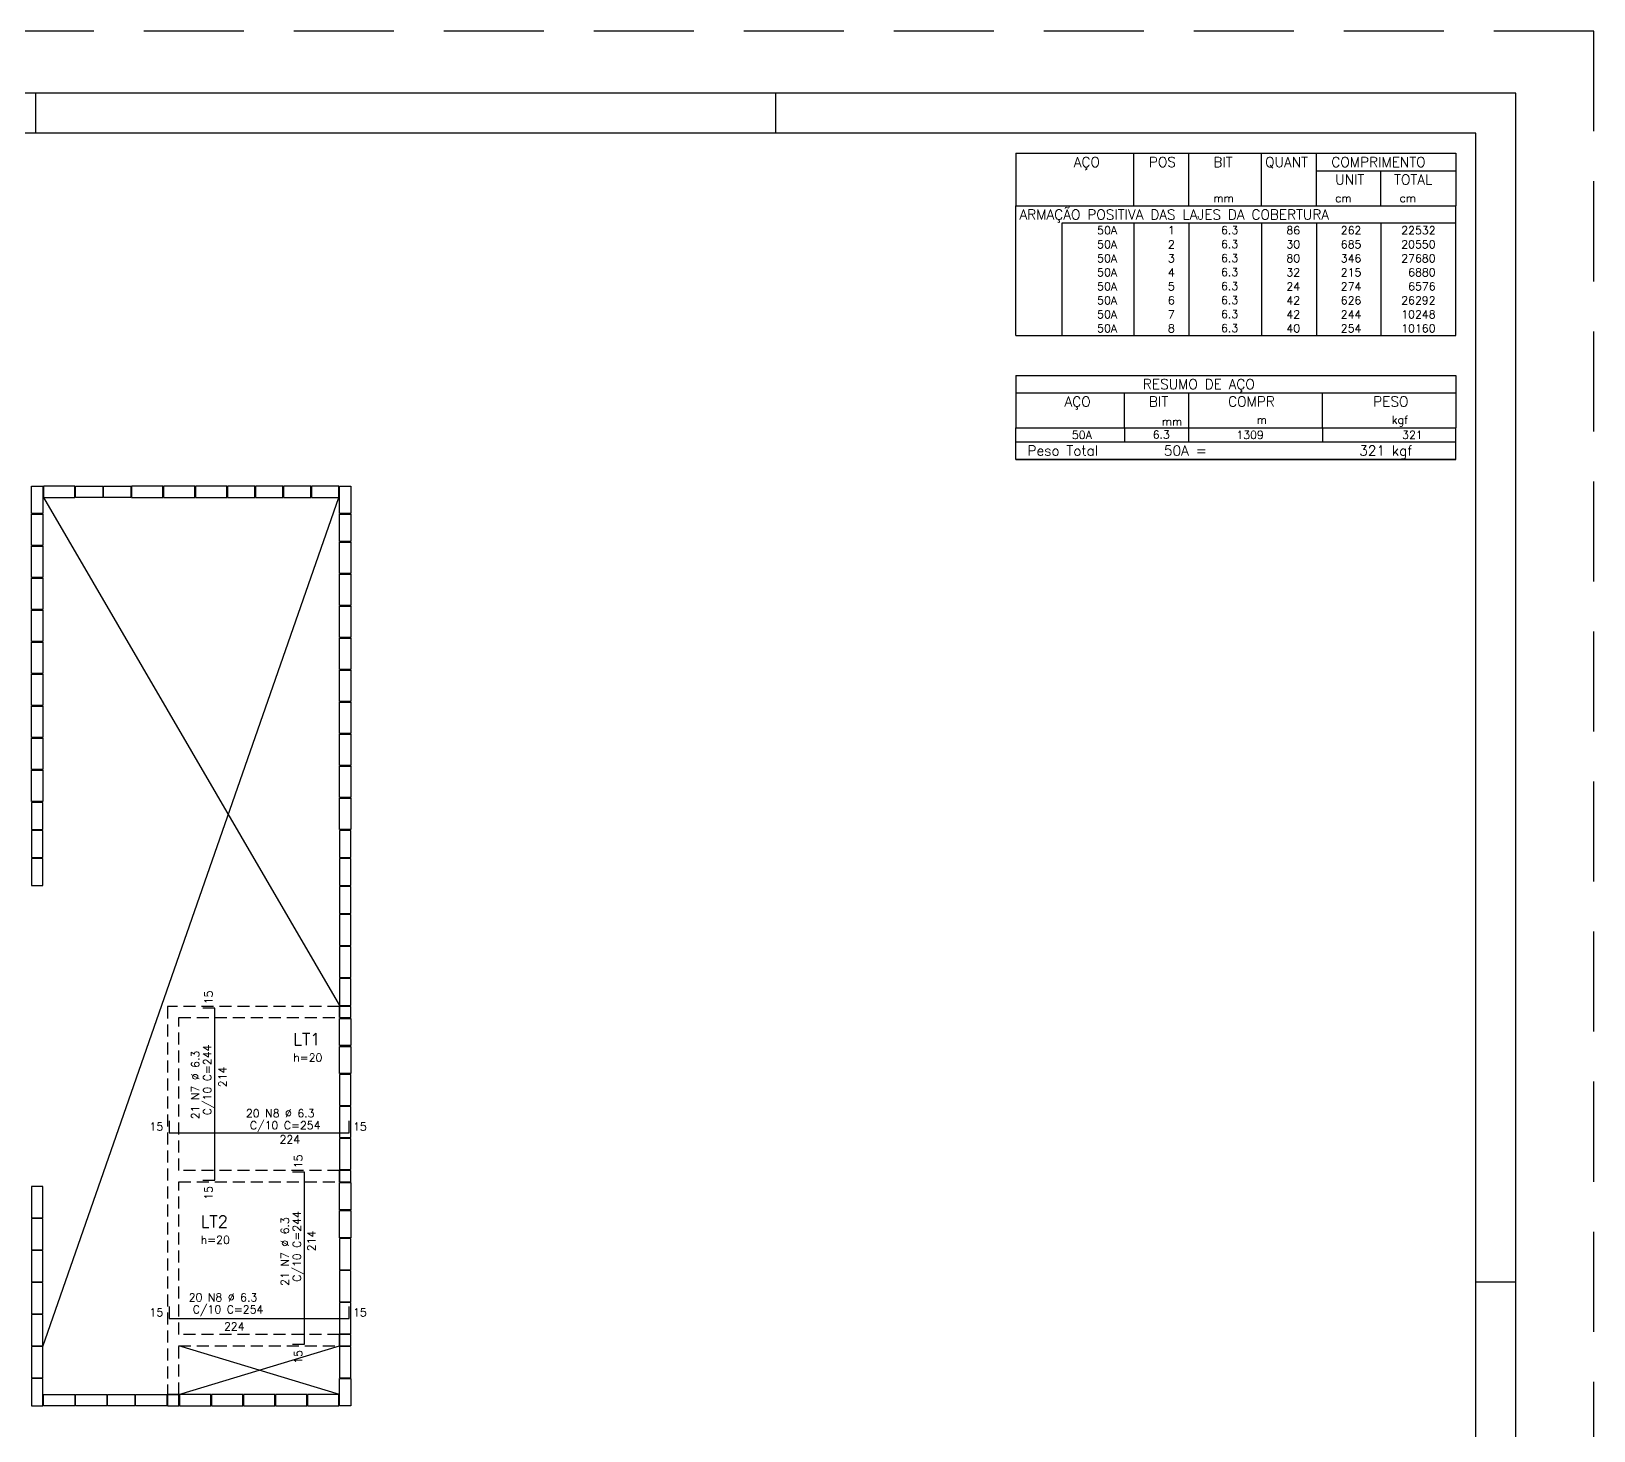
# Model space of a CAD drawing. Extents: x -1.9 to 86, y -1.5 to 60.9.
# Drawn here: x 46.99 to 86.05, y 25.98 to 60.95 of the extents above; entities that cross this region are included whole.
import ezdxf

# ---------------------------------------------------------------- set-up
doc = ezdxf.new("R2010")
doc.units = 0
doc.header["$MEASUREMENT"] = 0
doc.linetypes.add('ESTILO_TQS_0001', pattern=[0.45, 0.3, -0.15])
doc.linetypes.add('HIDDEN', pattern=[0.375, 0.25, -0.125])
doc.layers.get('0').update_dxf_attribs({"linetype": 'CONTINUOUS'})
doc.layers.get('Defpoints').update_dxf_attribs({"linetype": 'CONTINUOUS'})
for name, color, linetype in [('ARQ_FOLHA', 7, 'CONTINUOUS'), ('PENA_01', 1, 'CONTINUOUS'), ('PENA_02', 2, 'CONTINUOUS'), ('PENA_03', 3, 'CONTINUOUS'), ('PENA_05', 5, 'CONTINUOUS')]:
    doc.layers.add(name, color=color, linetype=linetype)
doc.styles.get("Standard").update_dxf_attribs({"font": 'ROMANS.SHX'})

# ---------------------------------------------------------------- blocks, each defined once
blk = doc.blocks.new('FOLHA A1 - 841 X 594')
at = {"layer": 'ARQ_FOLHA', "color": 1}
for p, q in [((-370, 584), (-370, 594)), ((-185, 584), (-185, 594)), ((-10, 297), (0, 297))]:
    blk.add_line(p, q, dxfattribs=at)
for points in [[(-841, 0), (0, 0), (0, 594), (-841, 594)], [(-816, 10), (-10, 10), (-10, 584), (-816, 584)]]:
    blk.add_lwpolyline(points, close=True, dxfattribs=at)
at = {"layer": 'Defpoints', "color": 8, "linetype": 'HIDDEN', "ltscale": 100}
blk.add_lwpolyline([(-860.5, 609.5), (-860.5, -15.5), (19.5, -15.5), (19.5, 609.5)], close=True, dxfattribs=at)
blk = doc.blocks.new('*U24')
blk.add_blockref('FOLHA A1 - 841 X 594', (0, 0))

msp = doc.modelspace()

# ---------------------------------------------------------------- linework, layer by layer
at = {"layer": 'PENA_01', "linetype": 'Continuous'}
for points in [[(47.279, 49.58), (47.279, 48.9), (46.999, 48.9), (46.999, 49.58), (47.279, 49.58)], [(47.299, 49.3), (48.079, 49.3), (48.079, 49.58), (47.299, 49.58), (47.299, 49.3)], [(48.779, 49.3), (48.099, 49.3), (48.099, 49.58), (48.779, 49.58), (48.779, 49.3)], [(49.479, 49.3), (48.799, 49.3), (48.799, 49.58), (49.479, 49.58), (49.479, 49.3)], [(49.499, 49.3), (50.279, 49.3), (50.279, 49.58), (49.499, 49.58), (49.499, 49.3)], [(50.299, 49.3), (51.079, 49.3), (51.079, 49.58), (50.299, 49.58), (50.299, 49.3)], [(51.099, 49.3), (51.879, 49.3), (51.879, 49.58), (51.099, 49.58), (51.099, 49.3)], [(51.899, 49.3), (52.579, 49.3), (52.579, 49.58), (51.899, 49.58), (51.899, 49.3)], [(52.599, 49.3), (53.279, 49.3), (53.279, 49.58), (52.599, 49.58), (52.599, 49.3)], [(53.299, 49.3), (53.979, 49.3), (53.979, 49.58), (53.299, 49.58), (53.299, 49.3)], [(53.999, 49.3), (54.679, 49.3), (54.679, 49.58), (53.999, 49.58), (53.999, 49.3)], [(54.979, 49.58), (54.979, 48.9), (54.699, 48.9), (54.699, 49.58), (54.979, 49.58)], [(46.999, 48.1), (46.999, 48.88), (47.279, 48.88), (47.279, 48.1), (46.999, 48.1)], [(54.979, 48.88), (54.979, 48.2), (54.699, 48.2), (54.699, 48.88), (54.979, 48.88)], [(46.999, 47.3), (46.999, 48.08), (47.279, 48.08), (47.279, 47.3), (46.999, 47.3)], [(54.699, 47.4), (54.699, 48.18), (54.979, 48.18), (54.979, 47.4), (54.699, 47.4)], [(46.999, 46.5), (46.999, 47.28), (47.279, 47.28), (47.279, 46.5), (46.999, 46.5)], [(54.699, 46.6), (54.699, 47.38), (54.979, 47.38), (54.979, 46.6), (54.699, 46.6)], [(54.699, 45.8), (54.699, 46.58), (54.979, 46.58), (54.979, 45.8), (54.699, 45.8)], [(46.999, 45.7), (46.999, 46.48), (47.279, 46.48), (47.279, 45.7), (46.999, 45.7)], [(54.699, 45), (54.699, 45.78), (54.979, 45.78), (54.979, 45), (54.699, 45)], [(46.999, 44.9), (46.999, 45.68), (47.279, 45.68), (47.279, 44.9), (46.999, 44.9)], [(54.699, 44.2), (54.699, 44.98), (54.979, 44.98), (54.979, 44.2), (54.699, 44.2)], [(46.999, 44.1), (46.999, 44.88), (47.279, 44.88), (47.279, 44.1), (46.999, 44.1)], [(54.699, 43.4), (54.699, 44.18), (54.979, 44.18), (54.979, 43.4), (54.699, 43.4)], [(46.999, 43.3), (46.999, 44.08), (47.279, 44.08), (47.279, 43.3), (46.999, 43.3)], [(54.699, 42.6), (54.699, 43.38), (54.979, 43.38), (54.979, 42.6), (54.699, 42.6)], [(46.999, 42.5), (46.999, 43.28), (47.279, 43.28), (47.279, 42.5), (46.999, 42.5)], [(54.699, 41.8), (54.699, 42.58), (54.979, 42.58), (54.979, 41.8), (54.699, 41.8)], [(46.999, 41.7), (46.999, 42.48), (47.279, 42.48), (47.279, 41.7), (46.999, 41.7)], [(47.279, 41), (47.279, 41.68), (46.999, 41.68), (46.999, 41), (47.279, 41)], [(54.699, 41), (54.699, 41.78), (54.979, 41.78), (54.979, 41), (54.699, 41)], [(47.279, 40.3), (47.279, 40.98), (46.999, 40.98), (46.999, 40.3), (47.279, 40.3)], [(54.979, 40.3), (54.979, 40.98), (54.699, 40.98), (54.699, 40.3), (54.979, 40.3)], [(47.279, 39.6), (47.279, 40.28), (46.999, 40.28), (46.999, 39.6), (47.279, 39.6)], [(54.979, 39.6), (54.979, 40.28), (54.699, 40.28), (54.699, 39.6), (54.979, 39.6)], [(54.979, 38.9), (54.979, 39.58), (54.699, 39.58), (54.699, 38.9), (54.979, 38.9)], [(54.699, 38.88), (54.699, 38.1), (54.979, 38.1), (54.979, 38.88), (54.699, 38.88)], [(54.699, 38.08), (54.699, 37.3), (54.979, 37.3), (54.979, 38.08), (54.699, 38.08)], [(54.699, 37.28), (54.699, 36.6), (54.979, 36.6), (54.979, 37.28), (54.699, 37.28)], [(54.699, 36.3), (54.979, 36.3), (54.979, 36.58), (54.699, 36.58), (54.699, 36.3)], [(54.699, 35.6), (54.699, 36.28), (54.979, 36.28), (54.979, 35.6), (54.699, 35.6)], [(54.699, 34.9), (54.699, 35.58), (54.979, 35.58), (54.979, 34.9), (54.699, 34.9)], [(54.699, 34.88), (54.699, 34.1), (54.979, 34.1), (54.979, 34.88), (54.699, 34.88)], [(54.699, 34.08), (54.699, 33.3), (54.979, 33.3), (54.979, 34.08), (54.699, 34.08)], [(54.699, 33.28), (54.699, 32.5), (54.979, 32.5), (54.979, 33.28), (54.699, 33.28)], [(54.699, 32.2), (54.979, 32.2), (54.979, 32.48), (54.699, 32.48), (54.699, 32.2)], [(46.999, 32.08), (46.999, 31.3), (47.279, 31.3), (47.279, 32.08), (46.999, 32.08)], [(54.699, 31.5), (54.699, 32.18), (54.979, 32.18), (54.979, 31.5), (54.699, 31.5)], [(46.999, 31.28), (46.999, 30.5), (47.279, 30.5), (47.279, 31.28), (46.999, 31.28)], [(54.699, 30.8), (54.699, 31.48), (54.979, 31.48), (54.979, 30.8), (54.699, 30.8)], [(46.999, 30.48), (46.999, 29.7), (47.279, 29.7), (47.279, 30.48), (46.999, 30.48)], [(54.699, 30.78), (54.699, 30), (54.979, 30), (54.979, 30.78), (54.699, 30.78)], [(54.699, 29.98), (54.699, 29.2), (54.979, 29.2), (54.979, 29.98), (54.699, 29.98)], [(46.999, 29.68), (46.999, 28.9), (47.279, 28.9), (47.279, 29.68), (46.999, 29.68)], [(54.699, 29.18), (54.699, 28.4), (54.979, 28.4), (54.979, 29.18), (54.699, 29.18)], [(46.999, 28.88), (46.999, 28.1), (47.279, 28.1), (47.279, 28.88), (46.999, 28.88)], [(54.699, 28.1), (54.979, 28.1), (54.979, 28.38), (54.699, 28.38), (54.699, 28.1)], [(46.999, 28.08), (46.999, 27.3), (47.279, 27.3), (47.279, 28.08), (46.999, 28.08)], [(54.699, 28.081), (54.699, 27.301), (54.979, 27.301), (54.979, 28.081), (54.699, 28.081)], [(47.279, 26.6), (47.279, 27.28), (46.999, 27.28), (46.999, 26.6), (47.279, 26.6)], [(54.699, 26.601), (54.699, 27.281), (54.979, 27.281), (54.979, 26.601), (54.699, 26.601)], [(47.299, 26.88), (48.079, 26.88), (48.079, 26.6), (47.299, 26.6), (47.299, 26.88)], [(48.099, 26.88), (48.879, 26.88), (48.879, 26.6), (48.099, 26.6), (48.099, 26.88)], [(48.899, 26.88), (49.579, 26.88), (49.579, 26.6), (48.899, 26.6), (48.899, 26.88)], [(49.599, 26.88), (50.379, 26.88), (50.379, 26.6), (49.599, 26.6), (49.599, 26.88)], [(50.399, 26.601), (50.679, 26.601), (50.679, 26.881), (50.399, 26.881), (50.399, 26.601)], [(51.479, 26.88), (50.699, 26.88), (50.699, 26.6), (51.479, 26.6), (51.479, 26.88)], [(52.279, 26.88), (51.499, 26.88), (51.499, 26.6), (52.279, 26.6), (52.279, 26.88)], [(53.079, 26.88), (52.299, 26.88), (52.299, 26.6), (53.079, 26.6), (53.079, 26.88)], [(53.879, 26.88), (53.099, 26.88), (53.099, 26.6), (53.879, 26.6), (53.879, 26.88)], [(54.679, 26.88), (53.899, 26.88), (53.899, 26.6), (54.679, 26.6), (54.679, 26.88)]]:
    msp.add_lwpolyline(points, dxfattribs=at)
at = {"layer": 'PENA_01', "linetype": 'ESTILO_TQS_0001'}
msp.add_lwpolyline([(54.699, 36.58), (50.399, 36.58), (50.399, 26.88), (50.679, 26.88), (50.679, 28.1), (54.699, 28.1), (54.699, 28.38), (50.679, 28.38), (50.679, 32.2), (54.699, 32.2), (54.699, 32.48), (50.679, 32.48), (50.679, 36.3), (54.699, 36.3), (54.699, 36.58)], dxfattribs=at)
at = {"layer": 'PENA_02', "linetype": 'Continuous'}
for p, q in [((71.6, 57.9), (71.6, 56.587)), ((71.6, 57.9), (82.6, 57.9)), ((74.55, 56.587), (74.55, 57.9)), ((75.93, 56.587), (75.93, 57.9)), ((77.74, 56.587), (77.74, 57.9)), ((79.12, 56.587), (79.12, 57.9)), ((82.6, 57.9), (82.6, 56.587)), ((79.12, 57.462), (82.6, 57.462)), ((80.73, 56.587), (80.73, 57.462)), ((71.6, 56.587), (82.6, 56.587)), ((71.6, 56.15), (71.6, 56.587)), ((71.6, 56.587), (82.6, 56.587)), ((82.6, 56.15), (82.6, 56.587)), ((71.6, 55.8), (71.6, 56.15)), ((82.6, 56.15), (72.75, 56.15)), ((72.75, 56.15), (72.75, 55.8)), ((74.55, 56.15), (74.55, 55.8)), ((75.93, 56.15), (75.93, 55.8)), ((77.74, 56.15), (77.74, 55.8)), ((79.12, 56.15), (79.12, 55.8)), ((80.73, 56.15), (80.73, 55.8)), ((82.6, 55.8), (82.6, 56.15)), ((71.6, 55.45), (71.6, 55.8)), ((72.75, 55.8), (72.75, 55.45)), ((74.55, 55.8), (74.55, 55.45)), ((75.93, 55.8), (75.93, 55.45)), ((77.74, 55.8), (77.74, 55.45)), ((79.12, 55.8), (79.12, 55.45)), ((80.73, 55.8), (80.73, 55.45)), ((82.6, 55.45), (82.6, 55.8)), ((71.6, 55.1), (71.6, 55.45)), ((71.6, 54.75), (71.6, 55.1)), ((72.75, 55.45), (72.75, 55.1)), ((72.75, 55.1), (72.75, 54.75)), ((74.55, 55.45), (74.55, 55.1)), ((74.55, 55.1), (74.55, 54.75)), ((75.93, 55.45), (75.93, 55.1)), ((75.93, 55.1), (75.93, 54.75)), ((77.74, 55.45), (77.74, 55.1)), ((77.74, 55.1), (77.74, 54.75)), ((79.12, 55.45), (79.12, 55.1)), ((79.12, 55.1), (79.12, 54.75)), ((80.73, 55.45), (80.73, 55.1)), ((80.73, 55.1), (80.73, 54.75)), ((82.6, 55.1), (82.6, 55.45)), ((82.6, 54.75), (82.6, 55.1)), ((71.6, 54.4), (71.6, 54.75)), ((72.75, 54.75), (72.75, 54.4)), ((74.55, 54.75), (74.55, 54.4)), ((75.93, 54.75), (75.93, 54.4)), ((77.74, 54.75), (77.74, 54.4)), ((79.12, 54.75), (79.12, 54.4)), ((80.73, 54.75), (80.73, 54.4)), ((82.6, 54.4), (82.6, 54.75)), ((71.6, 54.05), (71.6, 54.4)), ((72.75, 54.4), (72.75, 54.05)), ((74.55, 54.4), (74.55, 54.05)), ((75.93, 54.4), (75.93, 54.05)), ((77.74, 54.4), (77.74, 54.05)), ((79.12, 54.4), (79.12, 54.05)), ((80.73, 54.4), (80.73, 54.05)), ((82.6, 54.05), (82.6, 54.4)), ((71.6, 53.7), (71.6, 54.05)), ((72.75, 54.05), (72.75, 53.7)), ((74.55, 54.05), (74.55, 53.7)), ((75.93, 54.05), (75.93, 53.7)), ((77.74, 54.05), (77.74, 53.7)), ((79.12, 54.05), (79.12, 53.7)), ((80.73, 54.05), (80.73, 53.7)), ((82.6, 53.7), (82.6, 54.05)), ((71.6, 53.35), (71.6, 53.7)), ((72.75, 53.7), (72.75, 53.35)), ((74.55, 53.7), (74.55, 53.35)), ((75.93, 53.7), (75.93, 53.35)), ((77.74, 53.7), (77.74, 53.35)), ((79.12, 53.7), (79.12, 53.35)), ((80.73, 53.7), (80.73, 53.35)), ((82.6, 53.35), (82.6, 53.7)), ((71.6, 53.35), (82.6, 53.35)), ((71.6, 52.35), (71.6, 51.038)), ((71.6, 52.35), (82.6, 52.35)), ((82.6, 52.35), (82.6, 51.038)), ((71.6, 51.913), (82.6, 51.913)), ((74.32, 51.038), (74.32, 51.913)), ((75.93, 51.038), (75.93, 51.913)), ((79.265, 51.038), (79.265, 51.913)), ((71.6, 51.038), (82.6, 51.038)), ((71.6, 50.688), (71.6, 51.038)), ((74.32, 51.038), (74.32, 50.688)), ((75.93, 50.688), (75.93, 51.038)), ((79.265, 51.038), (79.265, 50.688)), ((82.6, 50.688), (82.6, 51.038)), ((71.6, 50.688), (82.6, 50.688)), ((71.6, 50.25), (71.6, 50.688)), ((71.6, 50.688), (82.6, 50.688)), ((82.6, 50.25), (82.6, 50.688)), ((82.6, 50.25), (71.6, 50.25)), ((71.6, 50.25), (82.6, 50.25))]:
    msp.add_line(p, q, dxfattribs=at)
at = {"layer": 'PENA_03', "linetype": 'Continuous'}
for points in [[(47.279, 28.08), (54.679, 49.3)], [(47.299, 49.3), (54.699, 36.6)], [(54.699, 26.88), (50.679, 28.1)], [(50.679, 26.88), (54.699, 28.1)]]:
    msp.add_lwpolyline(points, dxfattribs=at)
at = {"layer": 'PENA_05', "linetype": 'Continuous'}
for p, q in [((51.575, 36.54), (51.275, 36.54)), ((51.575, 32.24), (51.575, 36.54)), ((50.439, 33.724), (50.439, 33.424)), ((54.939, 33.424), (54.939, 33.724)), ((50.439, 33.424), (54.939, 33.424)), ((53.818, 32.44), (53.518, 32.44)), ((53.818, 28.14), (53.818, 32.44)), ((51.275, 32.24), (51.575, 32.24)), ((50.439, 29.081), (50.439, 28.781)), ((54.939, 28.781), (54.939, 29.081)), ((50.439, 28.781), (54.939, 28.781)), ((53.518, 28.14), (53.818, 28.14))]:
    msp.add_line(p, q, dxfattribs=at)

# ---------------------------------------------------------------- block references
at = {"xscale": 0.09999999999999938, "yscale": 0.09999999999999938, "zscale": 0.09999999999999938}
msp.add_blockref('*U24', (84.1, 0), dxfattribs=at)

# ---------------------------------------------------------------- texts
at = {"layer": 'PENA_02', "linetype": 'Continuous'}
for s, height, p in [('AÇO', 0.25, (73.05, 57.556)), ('POS', 0.25, (74.93, 57.556)), ('BIT', 0.25, (76.54, 57.556)), ('QUANT', 0.25, (77.836, 57.556)), ('COMPRIMENTO', 0.25, (79.489, 57.556)), ('UNIT', 0.25, (79.587, 57.119)), ('TOTAL', 0.25, (81.059, 57.119)), ('mm', 0.2, (76.54, 56.681)), ('cm', 0.2, (79.587, 56.681)), ('cm', 0.2, (81.197, 56.681)), ('ARMAÇÃO POSITIVA DAS LAJES DA COBERTURA', 0.25, (71.696, 56.244)), ('     50A', 0.2, (72.89, 55.875)), ('  1', 0.2, (75.13, 55.875)), ('    6.3', 0.2, (76.137, 55.881)), ('   86', 0.2, (77.92, 55.875)), ('    262', 0.2, (79.13, 55.875)), ('  22532', 0.2, (80.964, 55.875)), ('     50A', 0.2, (72.89, 55.525)), ('  2', 0.2, (75.13, 55.525)), ('    6.3', 0.2, (76.137, 55.531)), ('   30', 0.2, (77.92, 55.525)), ('    685', 0.2, (79.13, 55.525)), ('  20550', 0.2, (80.964, 55.525)), ('     50A', 0.2, (72.89, 55.175)), ('  3', 0.2, (75.13, 55.175)), ('    6.3', 0.2, (76.137, 55.181)), ('   80', 0.2, (77.92, 55.175)), ('    346', 0.2, (79.13, 55.175)), ('  27680', 0.2, (80.964, 55.175)), ('     50A', 0.2, (72.89, 54.825)), ('  4', 0.2, (75.13, 54.825)), ('    6.3', 0.2, (76.137, 54.831)), ('   32', 0.2, (77.92, 54.825)), ('    215', 0.2, (79.13, 54.825)), ('   6880', 0.2, (80.964, 54.825)), ('     50A', 0.2, (72.89, 54.475)), ('     50A', 0.2, (72.89, 54.125)), ('  5', 0.2, (75.13, 54.475)), ('  6', 0.2, (75.13, 54.125)), ('    6.3', 0.2, (76.137, 54.481)), ('    6.3', 0.2, (76.137, 54.131)), ('   24', 0.2, (77.92, 54.475)), ('   42', 0.2, (77.92, 54.125)), ('    274', 0.2, (79.13, 54.475)), ('    626', 0.2, (79.13, 54.125)), ('  26292', 0.2, (80.964, 54.125)), ('   6576', 0.2, (80.964, 54.475)), ('     50A', 0.2, (72.89, 53.775)), ('  7', 0.2, (75.13, 53.775)), ('    6.3', 0.2, (76.137, 53.781)), ('   42', 0.2, (77.92, 53.775)), ('    244', 0.2, (79.13, 53.775)), ('  10248', 0.2, (80.964, 53.775)), ('     50A', 0.2, (72.89, 53.425)), ('  8', 0.2, (75.13, 53.425)), ('    6.3', 0.2, (76.137, 53.431)), ('   40', 0.2, (77.92, 53.425)), ('    254', 0.2, (79.13, 53.425)), ('  10160', 0.2, (80.964, 53.425)), ('RESUMO DE AÇO', 0.25, (74.78, 52.006)), ('AÇO', 0.25, (72.82, 51.569)), ('BIT', 0.25, (74.93, 51.569)), ('COMPR', 0.25, (76.909, 51.572)), ('PESO', 0.25, (80.538, 51.572)), ('mm', 0.2, (75.251, 51.095)), ('m', 0.2, (77.623, 51.141)), ('kgf', 0.2, (81.001, 51.141)), ('     50A', 0.2, (72.26, 50.763)), ('    6.3', 0.2, (74.427, 50.769)), ('   1309', 0.2, (76.668, 50.763)), ('     321', 0.2, (80.515, 50.763)), ('Peso Total        50A =', 0.25, (71.893, 50.344)), ('     321 kgf', 0.25, (79.257, 50.344))]:
    msp.add_text(s, height=height, dxfattribs=at).set_placement(p)
at = {"layer": 'PENA_03', "linetype": 'Continuous'}
for s, p in [('15', (51.522, 36.634)), ('C/10 C=244', (51.49, 33.859)), ('21 N7 %%c 6.3', (51.19, 33.759)), ('214', (51.872, 34.56)), ('15', (53.765, 32.534)), ('15', (51.522, 31.747)), ('21 N7 %%c 6.3', (53.43, 29.597)), ('C/10 C=244', (53.73, 29.697)), ('214', (54.092, 30.461)), ('15', (53.765, 27.647))]:
    msp.add_text(s, height=0.2, rotation=90, dxfattribs=at).set_placement(p)
for s, height, p in [('LT1', 0.3, (53.538, 35.609)), ('h=20', 0.2, (53.538, 35.201)), ('20 N8 %%c 6.3', 0.2, (52.355, 33.808)), ('15', 0.2, (49.945, 33.478)), ('C/10 C=254', 0.2, (52.455, 33.508)), ('15', 0.2, (55.033, 33.478)), ('224', 0.2, (53.196, 33.158)), ('LT2', 0.3, (51.226, 31.053)), ('h=20', 0.2, (51.226, 30.645)), ('20 N8 %%c 6.3', 0.2, (50.926, 29.208)), ('15', 0.2, (49.945, 28.834)), ('C/10 C=254', 0.2, (51.026, 28.908)), ('15', 0.2, (55.033, 28.834)), ('224', 0.2, (51.807, 28.484))]:
    msp.add_text(s, height=height, dxfattribs=at).set_placement(p)

doc.saveas('drawing.dxf')
